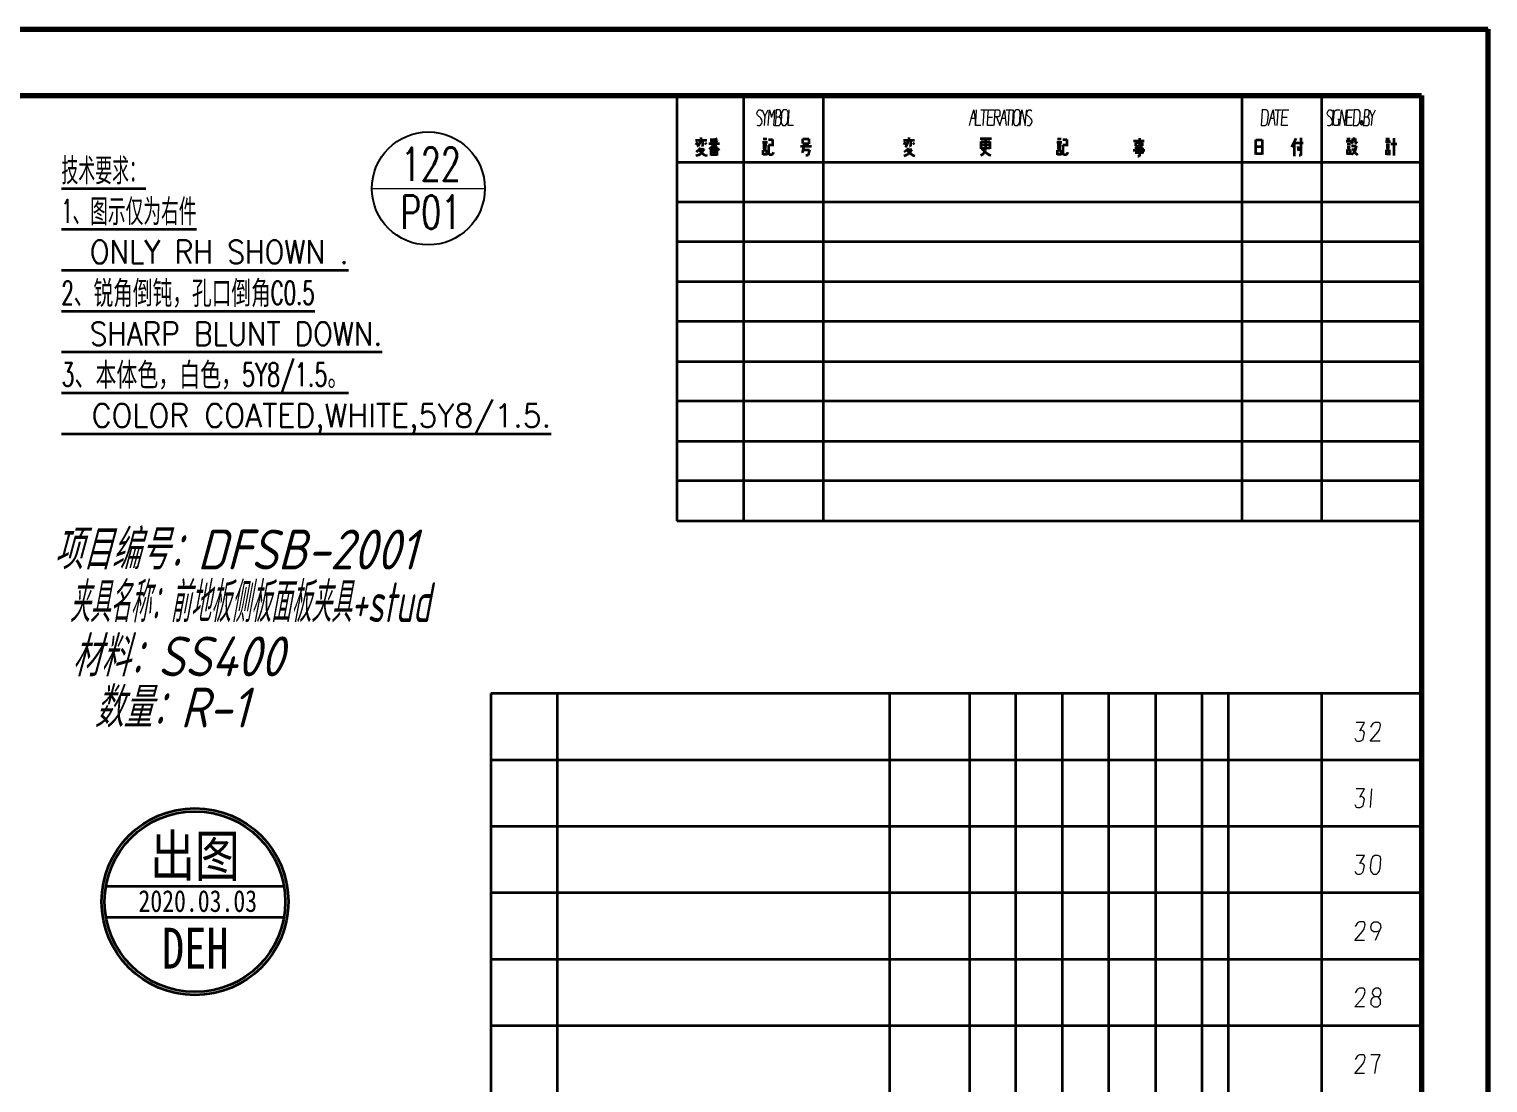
# Model space of a CAD drawing. Header units: millimetres. Extents: x 1333 to 104182, y -62616 to -5704.
# Drawn here: x 47812.9 to 48032.3, y -62180.9 to -62022.3 of the extents above; entities that cross this region are included whole.
import ezdxf
from ezdxf.enums import TextEntityAlignment as Align

# ---------------------------------------------------------------- set-up
doc = ezdxf.new("R2010")
doc.units = ezdxf.units.MM
doc.header["$LTSCALE"] = 0.5
doc.layers.add('08', color=1, linetype='Continuous')
doc.layers.add('11', color=3, linetype='Continuous')
for name, color, linetype, lineweight in [('TEXT', 1, 'Continuous', 35), ('材质&数量层', 1, 'Continuous', 9), ('标注线', 3, 'Continuous', 18)]:
    doc.layers.add(name, color=color, linetype=linetype, lineweight=lineweight)
doc.styles.add('GB', font='gbeitc.shx', dxfattribs={"bigfont": 'gbcbig.shx'})
doc.styles.get("Standard").update_dxf_attribs({"font": 'simplex.shx'})
doc.styles.add('国标', font='simfang.ttf', dxfattribs={"width": 0.8})

# ---------------------------------------------------------------- blocks, each defined once
blk = doc.blocks.new('999')
at = {"color": 7, "lineweight": 70}
for p, q in [((73401.98, -10161.12), (75924.98, -10161.12)), ((75924.98, -10161.12), (75924.98, -11943.12)), ((73476.98, -10191.12), (75894.98, -10191.12)), ((75894.98, -10191.12), (75894.98, -11913.12))]:
    blk.add_line(p, q, dxfattribs=at)
at = {"color": 7, "lineweight": 35}
for p, q in [((75558.98, -10191.12), (75558.98, -10383.12)), ((75588.98, -10191.12), (75588.98, -10383.12)), ((75624.98, -10191.12), (75624.98, -10383.12)), ((75813.98, -10191.12), (75813.98, -10383.12)), ((75849.98, -10193.69), (75849.98, -10383.12)), ((75558.98, -10221.12), (75894.98, -10221.12)), ((75558.98, -10239.12), (75894.98, -10239.12)), ((75894.98, -10257.12), (75558.98, -10257.12)), ((75558.98, -10275.12), (75894.98, -10275.12)), ((75894.98, -10293.12), (75558.98, -10293.12)), ((75558.98, -10311.12), (75894.98, -10311.12)), ((75894.98, -10329.12), (75558.98, -10329.12)), ((75558.98, -10347.12), (75894.98, -10347.12)), ((75894.98, -10365.12), (75558.98, -10365.12)), ((75558.98, -10383.12), (75894.98, -10383.12)), ((75894.98, -10461.12), (75474.98, -10461.12)), ((75894.98, -10491.12), (75474.98, -10491.12)), ((75894.98, -10521.12), (75474.98, -10521.12)), ((75894.98, -10551.12), (75474.98, -10551.12)), ((75894.98, -10581.12), (75474.98, -10581.12)), ((75894.98, -10611.12), (75474.98, -10611.12))]:
    blk.add_line(p, q, dxfattribs=at)
at = {"color": 7, "lineweight": 35, "ltscale": 0.021387}
blk.add_line((75849.98, -10191.12), (75849.98, -10193.69), dxfattribs=at)
at = {"color": 7, "lineweight": 35, "ltscale": 0.009991}
blk.add_line((75569.83, -10209.97), (75569.83, -10211.17), dxfattribs=at)
at = {"color": 7, "lineweight": 35, "ltscale": 0.012538}
blk.add_line((75575.74, -10210.94), (75577.18, -10210.5), dxfattribs=at)
at = {"color": 7, "lineweight": 35, "ltscale": 0.014014}
blk.add_line((75597.87, -10210.69), (75599.55, -10210.69), dxfattribs=at)
at = {"color": 7, "lineweight": 35, "ltscale": 0.017297}
blk.add_line((75615.78, -10212.77), (75615.78, -10210.69), dxfattribs=at)
at = {"color": 7, "lineweight": 35, "ltscale": 0.022888}
for p, q in [((75615.78, -10210.69), (75618.52, -10210.69)), ((75618.52, -10212.83), (75615.78, -10212.83))]:
    blk.add_line(p, q, dxfattribs=at)
at = {"color": 7, "lineweight": 35, "ltscale": 0.017828}
blk.add_line((75618.52, -10210.69), (75618.52, -10212.83), dxfattribs=at)
at = {"color": 7, "lineweight": 35, "ltscale": 0.009985}
for p, q in [((75663.65, -10210), (75663.65, -10211.2)), ((75879.29, -10215.65), (75880.49, -10215.65)), ((75879.29, -10217.41), (75880.49, -10217.41))]:
    blk.add_line(p, q, dxfattribs=at)
at = {"color": 7, "lineweight": 35, "ltscale": 0.042236}
blk.add_line((75695.85, -10210.52), (75700.92, -10210.52), dxfattribs=at)
at = {"color": 7, "lineweight": 35, "ltscale": 0.035004}
blk.add_line((75698.27, -10210.52), (75698.27, -10214.72), dxfattribs=at)
at = {"color": 7, "lineweight": 35, "ltscale": 0.014026}
blk.add_line((75730.73, -10210.7), (75732.41, -10210.7), dxfattribs=at)
at = {"color": 7, "lineweight": 35, "ltscale": 0.066351}
blk.add_line((75767.72, -10210.31), (75767.72, -10218.27), dxfattribs=at)
at = {"color": 7, "lineweight": 35, "ltscale": 0.013653}
blk.add_line((75838.27, -10210.44), (75837.59, -10211.94), dxfattribs=at)
at = {"color": 7, "lineweight": 35, "ltscale": 0.061975}
blk.add_line((75840.52, -10210.22), (75840.52, -10217.65), dxfattribs=at)
at = {"color": 7, "lineweight": 35, "ltscale": 0.012939}
for p, q in [((75861.34, -10210.57), (75862.89, -10210.57)), ((75879, -10210.71), (75880.56, -10210.71))]:
    blk.add_line(p, q, dxfattribs=at)
at = {"color": 7, "lineweight": 35, "ltscale": 0.008569}
blk.add_line((75864.01, -10210.5), (75865.04, -10210.5), dxfattribs=at)
at = {"color": 7, "lineweight": 35, "ltscale": 0.010867}
blk.add_line((75864.01, -10211.81), (75864.01, -10210.5), dxfattribs=at)
at = {"color": 7, "lineweight": 35, "ltscale": 0.014679}
blk.add_line((75865.04, -10210.5), (75865.04, -10212.27), dxfattribs=at)
at = {"color": 7, "lineweight": 35, "ltscale": 0.06644}
blk.add_line((75882.51, -10210.26), (75882.51, -10218.23), dxfattribs=at)
at = {"color": 7, "lineweight": 35, "ltscale": 0.042102}
for p, q in [((75567.37, -10211.17), (75572.43, -10211.17)), ((75661.2, -10211.2), (75666.25, -10211.2))]:
    blk.add_line(p, q, dxfattribs=at)
at = {"color": 7, "lineweight": 35, "ltscale": 0.011789}
blk.add_line((75568.24, -10212.09), (75567.58, -10213.34), dxfattribs=at)
at = {"color": 7, "lineweight": 35, "ltscale": 0.016038}
blk.add_line((75569.17, -10215.36), (75567.68, -10216.58), dxfattribs=at)
at = {"color": 7, "lineweight": 35, "ltscale": 0.004926}
blk.add_line((75568.59, -10213.97), (75568.11, -10214.32), dxfattribs=at)
at = {"color": 7, "lineweight": 35, "ltscale": 0.014817}
blk.add_line((75569.27, -10212.33), (75568.59, -10213.97), dxfattribs=at)
at = {"color": 7, "lineweight": 35, "ltscale": 0.00925}
for p, q in [((75568.87, -10215.61), (75569.64, -10216.4)), ((75662.69, -10215.64), (75663.47, -10216.44))]:
    blk.add_line(p, q, dxfattribs=at)
at = {"color": 7, "lineweight": 35, "ltscale": 0.006214}
blk.add_line((75569.66, -10214.8), (75569.17, -10215.36), dxfattribs=at)
at = {"color": 7, "lineweight": 35, "ltscale": 0.017139}
blk.add_line((75569.17, -10215.36), (75571.22, -10215.36), dxfattribs=at)
at = {"color": 7, "lineweight": 35, "ltscale": 0.009754}
blk.add_line((75569.4, -10211.17), (75569.27, -10212.33), dxfattribs=at)
at = {"color": 7, "lineweight": 35, "ltscale": 0.012322}
blk.add_line((75570.42, -10216.56), (75569.4, -10217.64), dxfattribs=at)
at = {"color": 7, "lineweight": 35, "ltscale": 0.014031}
blk.add_line((75569.64, -10216.4), (75570.84, -10217.59), dxfattribs=at)
at = {"color": 7, "lineweight": 35, "ltscale": 0.002087}
blk.add_line((75570.35, -10214.02), (75570.1, -10214.02), dxfattribs=at)
at = {"color": 7, "lineweight": 35, "ltscale": 0.002383}
blk.add_line((75570.53, -10213.8), (75570.35, -10214.02), dxfattribs=at)
at = {"color": 7, "lineweight": 35, "ltscale": 0.012031}
blk.add_line((75571.22, -10215.36), (75570.42, -10216.56), dxfattribs=at)
at = {"color": 7, "lineweight": 35, "ltscale": 0.021887}
blk.add_line((75570.53, -10211.17), (75570.53, -10213.8), dxfattribs=at)
at = {"color": 7, "lineweight": 35, "ltscale": 0.00831}
blk.add_line((75571.67, -10212.38), (75572.25, -10213.2), dxfattribs=at)
at = {"color": 7, "lineweight": 35, "ltscale": 0.039355}
blk.add_line((75573.46, -10212.7), (75578.19, -10212.7), dxfattribs=at)
at = {"color": 7, "lineweight": 35, "ltscale": 0.011418}
blk.add_line((75574.52, -10214.54), (75573.52, -10215.47), dxfattribs=at)
at = {"color": 7, "lineweight": 35, "ltscale": 0.015064}
blk.add_line((75573.94, -10210.92), (75575.74, -10210.94), dxfattribs=at)
at = {"color": 7, "lineweight": 35, "ltscale": 0.00671}
blk.add_line((75574.42, -10211.56), (75574.74, -10212.3), dxfattribs=at)
at = {"color": 7, "lineweight": 35, "ltscale": 0.021875}
for p, q in [((75574.44, -10215.15), (75577.06, -10215.15)), ((75574.44, -10216.39), (75577.06, -10216.39)), ((75574.44, -10217.73), (75577.06, -10217.73))]:
    blk.add_line(p, q, dxfattribs=at)
at = {"color": 7, "lineweight": 35, "ltscale": 0.025122}
blk.add_line((75574.44, -10218.17), (75574.44, -10215.15), dxfattribs=at)
at = {"color": 7, "lineweight": 35, "ltscale": 0.007915}
blk.add_line((75575.11, -10213.8), (75574.52, -10214.54), dxfattribs=at)
at = {"color": 7, "lineweight": 35, "ltscale": 0.009843}
blk.add_line((75575.56, -10212.7), (75575.11, -10213.8), dxfattribs=at)
at = {"color": 7, "lineweight": 35, "ltscale": 0.030411}
blk.add_line((75575.74, -10210.94), (75575.74, -10214.59), dxfattribs=at)
at = {"color": 7, "lineweight": 35, "ltscale": 0.021451}
blk.add_line((75575.77, -10217.73), (75575.77, -10215.15), dxfattribs=at)
at = {"color": 7, "lineweight": 35, "ltscale": 0.008952}
blk.add_line((75576.02, -10212.7), (75576.35, -10213.73), dxfattribs=at)
at = {"color": 7, "lineweight": 35, "ltscale": 0.006482}
blk.add_line((75576.35, -10213.73), (75576.75, -10214.4), dxfattribs=at)
at = {"color": 7, "lineweight": 35, "ltscale": 0.010111}
blk.add_line((75576.97, -10211.29), (75576.63, -10212.46), dxfattribs=at)
at = {"color": 7, "lineweight": 35, "ltscale": 0.01551}
blk.add_line((75576.75, -10214.4), (75578.19, -10215.58), dxfattribs=at)
at = {"color": 7, "lineweight": 35, "ltscale": 0.024973}
blk.add_line((75577.06, -10215.15), (75577.06, -10218.15), dxfattribs=at)
at = {"color": 7, "lineweight": 35, "ltscale": 0.018872}
blk.add_line((75597.56, -10212.13), (75599.82, -10212.13), dxfattribs=at)
at = {"color": 7, "lineweight": 35, "ltscale": 0.014844}
blk.add_line((75597.75, -10213.29), (75599.53, -10213.29), dxfattribs=at)
at = {"color": 7, "lineweight": 35, "ltscale": 0.014185}
for p, q in [((75597.75, -10214.5), (75599.45, -10214.5)), ((75730.61, -10214.5), (75732.32, -10214.5))]:
    blk.add_line(p, q, dxfattribs=at)
at = {"color": 7, "lineweight": 35, "ltscale": 0.018579}
for p, q in [((75597.96, -10217.91), (75597.96, -10215.68)), ((75730.83, -10217.91), (75730.83, -10215.68))]:
    blk.add_line(p, q, dxfattribs=at)
at = {"color": 7, "lineweight": 35, "ltscale": 0.012085}
for p, q in [((75597.96, -10215.68), (75599.41, -10215.68)), ((75597.96, -10217.52), (75599.41, -10217.52))]:
    blk.add_line(p, q, dxfattribs=at)
at = {"color": 7, "lineweight": 35, "ltscale": 0.019064}
for p, q in [((75599.41, -10215.68), (75599.41, -10217.97)), ((75732.28, -10215.68), (75732.28, -10217.97))]:
    blk.add_line(p, q, dxfattribs=at)
at = {"color": 7, "lineweight": 35, "ltscale": 0.01499}
for p, q in [((75600.32, -10210.87), (75602.12, -10210.87)), ((75733.19, -10210.88), (75734.99, -10210.88))]:
    blk.add_line(p, q, dxfattribs=at)
at = {"color": 7, "lineweight": 35, "ltscale": 0.031509}
for p, q in [((75600.34, -10213.49), (75600.34, -10217.27)), ((75733.21, -10213.49), (75733.21, -10217.27))]:
    blk.add_line(p, q, dxfattribs=at)
at = {"color": 7, "lineweight": 35, "ltscale": 0.014832}
for p, q in [((75602.12, -10213.49), (75600.34, -10213.49)), ((75730.61, -10213.3), (75732.39, -10213.3)), ((75734.99, -10213.49), (75733.21, -10213.49))]:
    blk.add_line(p, q, dxfattribs=at)
at = {"color": 7, "lineweight": 35, "ltscale": 0.004025}
for p, q in [((75600.34, -10217.27), (75600.58, -10217.69)), ((75733.21, -10217.27), (75733.45, -10217.69))]:
    blk.add_line(p, q, dxfattribs=at)
at = {"color": 7, "lineweight": 35, "ltscale": 0.025369}
for p, q in [((75602.12, -10210.87), (75602.12, -10213.91)), ((75734.99, -10210.88), (75734.99, -10213.92))]:
    blk.add_line(p, q, dxfattribs=at)
at = {"color": 7, "lineweight": 35, "ltscale": 0.006186}
for p, q in [((75602.37, -10217.44), (75602.57, -10216.72)), ((75735.24, -10217.45), (75735.43, -10216.73))]:
    blk.add_line(p, q, dxfattribs=at)
at = {"color": 7, "lineweight": 35, "ltscale": 0.041736}
blk.add_line((75614.7, -10213.96), (75619.71, -10213.96), dxfattribs=at)
at = {"color": 7, "lineweight": 35, "ltscale": 0.025637}
blk.add_line((75616.33, -10213.96), (75615.53, -10216.93), dxfattribs=at)
at = {"color": 7, "lineweight": 35, "ltscale": 0.024377}
blk.add_line((75615.89, -10215.56), (75618.82, -10215.56), dxfattribs=at)
at = {"color": 7, "lineweight": 35, "ltscale": 0.020594}
blk.add_line((75618.82, -10215.56), (75618.18, -10217.95), dxfattribs=at)
at = {"color": 7, "lineweight": 35, "ltscale": 0.011795}
blk.add_line((75662.07, -10212.12), (75661.41, -10213.37), dxfattribs=at)
at = {"color": 7, "lineweight": 35, "ltscale": 0.016036}
blk.add_line((75662.99, -10215.4), (75661.5, -10216.62), dxfattribs=at)
at = {"color": 7, "lineweight": 35, "ltscale": 0.004929}
blk.add_line((75662.41, -10214.01), (75661.94, -10214.36), dxfattribs=at)
at = {"color": 7, "lineweight": 35, "ltscale": 0.014806}
blk.add_line((75663.1, -10212.37), (75662.41, -10214.01), dxfattribs=at)
at = {"color": 7, "lineweight": 35, "ltscale": 0.006216}
blk.add_line((75663.48, -10214.83), (75662.99, -10215.4), dxfattribs=at)
at = {"color": 7, "lineweight": 35, "ltscale": 0.017151}
blk.add_line((75662.99, -10215.4), (75665.05, -10215.4), dxfattribs=at)
at = {"color": 7, "lineweight": 35, "ltscale": 0.009761}
blk.add_line((75663.23, -10211.2), (75663.1, -10212.37), dxfattribs=at)
at = {"color": 7, "lineweight": 35, "ltscale": 0.012333}
blk.add_line((75664.24, -10216.6), (75663.23, -10217.67), dxfattribs=at)
at = {"color": 7, "lineweight": 35, "ltscale": 0.014038}
blk.add_line((75663.47, -10216.44), (75664.67, -10217.62), dxfattribs=at)
at = {"color": 7, "lineweight": 35, "ltscale": 0.002075}
blk.add_line((75664.18, -10214.06), (75663.93, -10214.06), dxfattribs=at)
at = {"color": 7, "lineweight": 35, "ltscale": 0.002388}
blk.add_line((75664.35, -10213.83), (75664.18, -10214.06), dxfattribs=at)
at = {"color": 7, "lineweight": 35, "ltscale": 0.012028}
blk.add_line((75665.05, -10215.4), (75664.24, -10216.6), dxfattribs=at)
at = {"color": 7, "lineweight": 35, "ltscale": 0.021893}
blk.add_line((75664.35, -10211.2), (75664.35, -10213.83), dxfattribs=at)
at = {"color": 7, "lineweight": 35, "ltscale": 0.008315}
blk.add_line((75665.5, -10212.42), (75666.08, -10213.23), dxfattribs=at)
at = {"color": 7, "lineweight": 35, "ltscale": 0.032397}
for p, q in [((75696.33, -10211.86), (75700.22, -10211.86)), ((75696.33, -10213.16), (75700.22, -10213.16)), ((75696.33, -10214.75), (75700.22, -10214.75))]:
    blk.add_line(p, q, dxfattribs=at)
at = {"color": 7, "lineweight": 35, "ltscale": 0.027151}
blk.add_line((75696.33, -10215.12), (75696.33, -10211.86), dxfattribs=at)
at = {"color": 7, "lineweight": 35, "ltscale": 0.003786}
blk.add_line((75696.84, -10215.74), (75696.98, -10215.31), dxfattribs=at)
at = {"color": 7, "lineweight": 35, "ltscale": 0.011296}
blk.add_line((75697.83, -10216.73), (75696.92, -10217.74), dxfattribs=at)
at = {"color": 7, "lineweight": 35, "ltscale": 0.020991}
blk.add_line((75696.98, -10215.31), (75698.67, -10217.18), dxfattribs=at)
at = {"color": 7, "lineweight": 35, "ltscale": 0.008331}
blk.add_line((75698.11, -10215.78), (75697.83, -10216.73), dxfattribs=at)
at = {"color": 7, "lineweight": 35, "ltscale": 0.008883}
blk.add_line((75698.27, -10214.72), (75698.11, -10215.78), dxfattribs=at)
at = {"color": 7, "lineweight": 35, "ltscale": 0.01117}
blk.add_line((75698.67, -10217.18), (75699.87, -10217.79), dxfattribs=at)
at = {"color": 7, "lineweight": 35, "ltscale": 0.027817}
blk.add_line((75700.22, -10211.86), (75700.22, -10215.2), dxfattribs=at)
at = {"color": 7, "lineweight": 35, "ltscale": 0.01886}
blk.add_line((75730.42, -10212.14), (75732.68, -10212.14), dxfattribs=at)
at = {"color": 7, "lineweight": 35, "ltscale": 0.012097}
for p, q in [((75730.83, -10215.68), (75732.28, -10215.68)), ((75730.83, -10217.53), (75732.28, -10217.53))]:
    blk.add_line(p, q, dxfattribs=at)
at = {"color": 7, "lineweight": 35, "ltscale": 0.043738}
blk.add_line((75764.97, -10215.77), (75770.22, -10215.77), dxfattribs=at)
at = {"color": 7, "lineweight": 35, "ltscale": 0.039539}
blk.add_line((75765.11, -10211.52), (75769.85, -10211.52), dxfattribs=at)
at = {"color": 7, "lineweight": 35, "ltscale": 0.027844}
blk.add_line((75765.73, -10214.7), (75769.07, -10214.7), dxfattribs=at)
at = {"color": 7, "lineweight": 35, "ltscale": 0.026904}
blk.add_line((75765.84, -10216.75), (75769.07, -10216.75), dxfattribs=at)
at = {"color": 7, "lineweight": 35, "ltscale": 0.026208}
for p, q in [((75769.07, -10212.5), (75765.92, -10212.5)), ((75765.92, -10213.74), (75769.07, -10213.74))]:
    blk.add_line(p, q, dxfattribs=at)
at = {"color": 7, "lineweight": 35, "ltscale": 0.010318}
for p, q in [((75765.92, -10212.5), (75765.92, -10213.74)), ((75769.07, -10213.74), (75769.07, -10212.5))]:
    blk.add_line(p, q, dxfattribs=at)
at = {"color": 7, "lineweight": 35, "ltscale": 0.0211}
blk.add_line((75769.07, -10214.7), (75769.07, -10217.23), dxfattribs=at)
at = {"color": 7, "lineweight": 35, "ltscale": 0.023889}
for p, q in [((75820.29, -10211.05), (75823.15, -10211.05)), ((75820.29, -10214.09), (75823.15, -10214.09)), ((75820.29, -10217.3), (75823.15, -10217.3))]:
    blk.add_line(p, q, dxfattribs=at)
at = {"color": 7, "lineweight": 35, "ltscale": 0.05564}
for p, q in [((75820.29, -10217.72), (75820.29, -10211.05)), ((75823.15, -10211.05), (75823.15, -10217.72))]:
    blk.add_line(p, q, dxfattribs=at)
at = {"color": 7, "lineweight": 35, "ltscale": 0.022995}
blk.add_line((75837.59, -10211.94), (75836.44, -10214.44), dxfattribs=at)
at = {"color": 7, "lineweight": 35, "ltscale": 0.054935}
blk.add_line((75837.59, -10211.94), (75837.59, -10218.53), dxfattribs=at)
at = {"color": 7, "lineweight": 35, "ltscale": 0.028345}
blk.add_line((75838.27, -10212.47), (75841.67, -10212.47), dxfattribs=at)
at = {"color": 7, "lineweight": 35, "ltscale": 0.017561}
blk.add_line((75839.17, -10213.99), (75839.48, -10216.08), dxfattribs=at)
at = {"color": 7, "lineweight": 35, "ltscale": 0.018359}
for p, q in [((75861.11, -10211.72), (75863.31, -10211.72)), ((75878.77, -10211.85), (75880.98, -10211.85))]:
    blk.add_line(p, q, dxfattribs=at)
at = {"color": 7, "lineweight": 35, "ltscale": 0.012463}
for p, q in [((75861.42, -10214.33), (75862.91, -10214.33)), ((75879.08, -10214.46), (75880.58, -10214.46))]:
    blk.add_line(p, q, dxfattribs=at)
at = {"color": 7, "lineweight": 35, "ltscale": 0.012549}
blk.add_line((75861.44, -10213.02), (75862.95, -10213.02), dxfattribs=at)
at = {"color": 7, "lineweight": 35, "ltscale": 0.009998}
for p, q in [((75861.62, -10215.52), (75862.82, -10215.52)), ((75861.62, -10217.28), (75862.82, -10217.28))]:
    blk.add_line(p, q, dxfattribs=at)
at = {"color": 7, "lineweight": 35, "ltscale": 0.018304}
for p, q in [((75861.62, -10217.71), (75861.62, -10215.52)), ((75879.29, -10217.85), (75879.29, -10215.65))]:
    blk.add_line(p, q, dxfattribs=at)
at = {"color": 7, "lineweight": 35, "ltscale": 0.019257}
blk.add_line((75862.82, -10215.52), (75862.82, -10217.83), dxfattribs=at)
at = {"color": 7, "lineweight": 35, "ltscale": 0.004377}
blk.add_line((75863.42, -10212.79), (75863.79, -10212.43), dxfattribs=at)
at = {"color": 7, "lineweight": 35, "ltscale": 0.017982}
blk.add_line((75863.44, -10213.82), (75865.59, -10213.8), dxfattribs=at)
at = {"color": 7, "lineweight": 35, "ltscale": 0.007735}
blk.add_line((75864.18, -10217.28), (75863.45, -10217.85), dxfattribs=at)
at = {"color": 7, "lineweight": 35, "ltscale": 0.005456}
blk.add_line((75863.79, -10212.43), (75864.01, -10211.81), dxfattribs=at)
at = {"color": 7, "lineweight": 35, "ltscale": 0.008327}
blk.add_line((75864, -10214.78), (75864.27, -10215.74), dxfattribs=at)
at = {"color": 7, "lineweight": 35, "ltscale": 0.007985}
blk.add_line((75864.74, -10216.5), (75864.18, -10217.28), dxfattribs=at)
at = {"color": 7, "lineweight": 35, "ltscale": 0.010726}
blk.add_line((75864.27, -10215.74), (75864.98, -10216.82), dxfattribs=at)
at = {"color": 7, "lineweight": 35, "ltscale": 0.011689}
blk.add_line((75865.31, -10215.22), (75864.74, -10216.5), dxfattribs=at)
at = {"color": 7, "lineweight": 35, "ltscale": 0.013763}
blk.add_line((75864.98, -10216.82), (75866.21, -10217.92), dxfattribs=at)
at = {"color": 7, "lineweight": 35, "ltscale": 0.002263}
blk.add_line((75865.04, -10212.27), (75865.21, -10212.47), dxfattribs=at)
at = {"color": 7, "lineweight": 35, "ltscale": 0.005359}
blk.add_line((75865.21, -10212.47), (75865.86, -10212.47), dxfattribs=at)
at = {"color": 7, "lineweight": 35, "ltscale": 0.012057}
blk.add_line((75865.59, -10213.8), (75865.31, -10215.22), dxfattribs=at)
at = {"color": 7, "lineweight": 35, "ltscale": 0.005774}
blk.add_line((75865.86, -10212.47), (75866.05, -10211.81), dxfattribs=at)
at = {"color": 7, "lineweight": 35, "ltscale": 0.012561}
blk.add_line((75879.11, -10213.16), (75880.61, -10213.16), dxfattribs=at)
at = {"color": 7, "lineweight": 35, "ltscale": 0.01926}
blk.add_line((75880.49, -10215.65), (75880.49, -10217.96), dxfattribs=at)
at = {"color": 7, "lineweight": 35, "ltscale": 0.022827}
blk.add_line((75881.17, -10212.94), (75883.91, -10212.94), dxfattribs=at)
at = {"color": 7, "lineweight": 35, "ltscale": 0.009835}
blk.add_line((75568.7, -10218.01), (75567.58, -10218.38), dxfattribs=at)
at = {"color": 7, "lineweight": 35, "ltscale": 0.0066}
blk.add_line((75569.4, -10217.64), (75568.7, -10218.01), dxfattribs=at)
at = {"color": 7, "lineweight": 35, "ltscale": 0.007188}
blk.add_line((75570.84, -10217.59), (75571.62, -10217.96), dxfattribs=at)
at = {"color": 7, "lineweight": 35, "ltscale": 0.00853}
blk.add_line((75571.62, -10217.96), (75572.61, -10218.22), dxfattribs=at)
at = {"color": 7, "lineweight": 35, "ltscale": 0.011365}
for p, q in [((75600.58, -10217.69), (75601.95, -10217.69)), ((75733.45, -10217.69), (75734.81, -10217.69))]:
    blk.add_line(p, q, dxfattribs=at)
at = {"color": 7, "lineweight": 35, "ltscale": 0.004087}
for p, q in [((75601.95, -10217.69), (75602.37, -10217.44)), ((75734.81, -10217.69), (75735.24, -10217.45))]:
    blk.add_line(p, q, dxfattribs=at)
at = {"color": 7, "lineweight": 35, "ltscale": 0.004529}
blk.add_line((75617.78, -10218.18), (75617.23, -10218.18), dxfattribs=at)
at = {"color": 7, "lineweight": 35, "ltscale": 0.003862}
blk.add_line((75618.18, -10217.95), (75617.78, -10218.18), dxfattribs=at)
at = {"color": 7, "lineweight": 35, "ltscale": 0.009847}
blk.add_line((75662.53, -10218.04), (75661.41, -10218.41), dxfattribs=at)
at = {"color": 7, "lineweight": 35, "ltscale": 0.006588}
blk.add_line((75663.23, -10217.67), (75662.53, -10218.04), dxfattribs=at)
at = {"color": 7, "lineweight": 35, "ltscale": 0.007179}
blk.add_line((75664.67, -10217.62), (75665.44, -10217.99), dxfattribs=at)
at = {"color": 7, "lineweight": 35, "ltscale": 0.008541}
blk.add_line((75665.44, -10217.99), (75666.43, -10218.25), dxfattribs=at)
at = {"color": 7, "lineweight": 35, "ltscale": 0.008567}
blk.add_line((75696.92, -10217.74), (75695.98, -10218.16), dxfattribs=at)
at = {"color": 7, "lineweight": 35, "ltscale": 0.00657}
blk.add_line((75699.87, -10217.79), (75700.63, -10217.98), dxfattribs=at)
at = {"color": 7, "lineweight": 35, "ltscale": 0.003943}
blk.add_line((75767.52, -10218.62), (75767.05, -10218.62), dxfattribs=at)
at = {"color": 7, "lineweight": 35, "ltscale": 0.003344}
blk.add_line((75767.72, -10218.27), (75767.52, -10218.62), dxfattribs=at)
at = {"color": 7, "lineweight": 35, "ltscale": 0.004773}
blk.add_line((75840.39, -10218.14), (75839.81, -10218.14), dxfattribs=at)
at = {"color": 7, "lineweight": 35, "ltscale": 0.00416}
blk.add_line((75840.52, -10217.65), (75840.39, -10218.14), dxfattribs=at)
at = {"color": 7, "lineweight": 35, "ltscale": 0.25}
for p, q in [((75474.98, -10461.12), (75474.98, -10491.12)), ((75504.98, -10461.12), (75504.98, -10491.12)), ((75654.98, -10461.12), (75654.98, -10491.12)), ((75690.98, -10461.12), (75690.98, -10491.12)), ((75711.98, -10491.12), (75711.98, -10461.12)), ((75732.98, -10491.12), (75732.98, -10461.12)), ((75753.98, -10491.12), (75753.98, -10461.12)), ((75774.98, -10461.12), (75774.98, -10491.12)), ((75795.98, -10491.12), (75795.98, -10461.12)), ((75807.98, -10491.12), (75807.98, -10461.12)), ((75849.98, -10461.12), (75849.98, -10491.12)), ((75894.98, -10491.12), (75894.98, -10461.12)), ((75474.98, -10491.12), (75474.98, -10671.12)), ((75504.98, -10491.12), (75504.98, -10671.12)), ((75654.98, -10491.12), (75654.98, -10671.12)), ((75690.98, -10491.12), (75690.98, -10671.12)), ((75711.98, -10671.12), (75711.98, -10491.12)), ((75732.98, -10671.12), (75732.98, -10491.12)), ((75753.98, -10671.12), (75753.98, -10491.12)), ((75774.98, -10491.12), (75774.98, -10671.12)), ((75795.98, -10671.12), (75795.98, -10491.12)), ((75807.98, -10671.12), (75807.98, -10491.12)), ((75849.98, -10491.12), (75849.98, -10521.12)), ((75894.98, -10521.12), (75894.98, -10491.12)), ((75849.98, -10521.12), (75849.98, -10551.12)), ((75894.98, -10551.12), (75894.98, -10521.12)), ((75849.98, -10551.12), (75849.98, -10581.12)), ((75894.98, -10581.12), (75894.98, -10551.12)), ((75849.98, -10581.12), (75849.98, -10611.12)), ((75894.98, -10611.12), (75894.98, -10581.12)), ((75849.98, -10611.12), (75849.98, -10641.12)), ((75894.98, -10641.12), (75894.98, -10611.12))]:
    blk.add_line(p, q, dxfattribs=at)
at = {"color": 7, "lineweight": 13}
for points in [[(75595.07, -10204.4), (75595.48, -10204.67), (75596.49, -10204.67), (75597.3, -10203.68), (75597.5, -10202.78), (75597.37, -10202.06), (75596.83, -10201.25), (75595.34, -10199.99), (75595.07, -10199.36), (75595.14, -10198.82), (75595.55, -10197.92), (75596.02, -10197.47), (75596.76, -10197.47), (75597.43, -10198.01)], [(75597.5, -10197.47), (75598.71, -10200.53), (75598.31, -10204.67)], [(75598.71, -10200.53), (75600.2, -10197.47)], [(75600.2, -10204.67), (75600.47, -10201.07), (75600.74, -10197.47), (75601.75, -10200.89), (75603.1, -10197.47), (75602.83, -10201.07), (75602.56, -10204.67)], [(75603.1, -10204.67), (75605.18, -10204.67), (75605.66, -10204.22), (75605.86, -10203.77), (75606.06, -10202.15), (75605.79, -10201.34), (75605.12, -10200.8), (75605.45, -10200.44), (75605.93, -10199.63), (75605.93, -10198.55), (75605.66, -10197.74), (75605.32, -10197.47), (75603.84, -10197.47), (75603.57, -10201.07), (75603.3, -10204.67)], [(75611.59, -10204.67), (75609.16, -10204.67), (75609.43, -10200.62), (75609.63, -10197.47)], [(75691, -10204.67), (75692, -10201.07), (75692.99, -10197.47), (75693.39, -10201.07), (75693.79, -10204.67)], [(75696.18, -10204.67), (75693.79, -10204.67), (75694.05, -10200.62), (75694.25, -10197.47)], [(75696.18, -10197.47), (75699.1, -10197.47)], [(75697.17, -10204.67), (75697.44, -10200.62), (75697.64, -10197.47)], [(75701.75, -10204.67), (75699.1, -10204.67), (75699.36, -10200.62), (75699.56, -10197.47), (75702.21, -10197.47)], [(75702.21, -10204.67), (75702.48, -10200.62), (75702.68, -10197.47), (75704.4, -10197.47), (75704.8, -10198.19), (75704.67, -10200.26), (75704.14, -10200.71), (75702.48, -10200.71)], [(75704.8, -10204.67), (75705.79, -10201.07), (75706.79, -10197.47), (75707.19, -10201.07), (75707.59, -10204.67)], [(75707.59, -10197.47), (75710.5, -10197.47)], [(75708.58, -10204.67), (75708.85, -10200.62), (75709.04, -10197.47)], [(75710.5, -10204.67), (75710.7, -10201.07), (75710.9, -10197.47)], [(75713.95, -10204.67), (75714.28, -10201.07), (75714.62, -10197.47), (75715.41, -10201.16), (75716.14, -10204.67), (75716.54, -10200.8), (75716.87, -10197.47)], [(75716.87, -10204.4), (75717.27, -10204.67), (75718.26, -10204.67), (75719.06, -10203.68), (75719.26, -10202.78), (75719.13, -10202.06), (75718.6, -10201.25), (75717.14, -10199.99), (75716.87, -10199.36), (75716.94, -10198.82), (75717.34, -10197.92), (75717.8, -10197.47), (75718.53, -10197.47), (75719.19, -10198.01)], [(75822.7, -10204.67), (75824.71, -10204.67), (75825.33, -10203.86), (75825.61, -10203.05), (75825.75, -10202.24), (75825.96, -10199.72), (75825.89, -10198.64), (75825.54, -10197.83), (75824.99, -10197.47), (75822.98, -10197.47)], [(75823.18, -10197.47), (75822.98, -10200.53), (75822.7, -10204.67)], [(75825.96, -10204.67), (75826.99, -10201.07), (75828.03, -10197.47), (75828.45, -10201.07), (75828.87, -10204.67)], [(75828.87, -10197.47), (75831.92, -10197.47)], [(75829.91, -10204.67), (75830.18, -10200.62), (75830.39, -10197.47)], [(75834.69, -10204.67), (75831.92, -10204.67), (75832.19, -10200.62), (75832.4, -10197.47), (75835.17, -10197.47)], [(75852.5, -10204.4), (75852.9, -10204.67), (75853.89, -10204.67), (75854.68, -10203.68), (75854.88, -10202.78), (75854.75, -10202.06), (75854.22, -10201.25), (75852.77, -10199.99), (75852.5, -10199.36), (75852.57, -10198.82), (75852.96, -10197.92), (75853.43, -10197.47), (75854.15, -10197.47), (75854.81, -10198.01)], [(75854.88, -10204.67), (75855.08, -10201.07), (75855.28, -10197.47)], [(75857.72, -10201.79), (75857.39, -10204.67), (75855.61, -10204.67), (75855.34, -10203.59), (75855.28, -10202.78), (75855.61, -10199.18), (75855.94, -10197.92), (75856.47, -10197.47), (75858.25, -10197.47)], [(75858.25, -10204.67), (75858.58, -10201.07), (75858.91, -10197.47), (75859.7, -10201.16), (75860.43, -10204.67), (75860.83, -10200.8), (75861.16, -10197.47)], [(75863.8, -10204.67), (75861.16, -10204.67), (75861.42, -10200.62), (75861.62, -10197.47), (75864.26, -10197.47)], [(75864.26, -10204.67), (75866.18, -10204.67), (75866.77, -10203.86), (75867.04, -10203.05), (75867.17, -10202.24), (75867.37, -10199.72), (75867.3, -10198.64), (75866.97, -10197.83), (75866.44, -10197.47), (75864.52, -10197.47)], [(75864.72, -10197.47), (75864.52, -10200.53), (75864.26, -10204.67)], [(75868.69, -10204.67), (75870.73, -10204.67), (75871.2, -10204.22), (75871.4, -10203.77), (75871.59, -10202.15), (75871.33, -10201.34), (75870.67, -10200.8), (75871, -10200.44), (75871.46, -10199.63), (75871.46, -10198.55), (75871.2, -10197.74), (75870.87, -10197.47), (75869.41, -10197.47), (75869.15, -10201.07), (75868.88, -10204.67)], [(75871.59, -10197.47), (75872.78, -10200.53), (75872.39, -10204.67)], [(75872.78, -10200.53), (75874.24, -10197.47)], [(75605.12, -10200.8), (75603.57, -10200.8)], [(75691.93, -10201.34), (75693.39, -10201.34)], [(75699.36, -10200.8), (75701.48, -10200.8)], [(75703.21, -10200.71), (75704.8, -10204.67)], [(75705.73, -10201.34), (75707.19, -10201.34)], [(75826.93, -10201.34), (75828.45, -10201.34)], [(75832.19, -10200.8), (75834.41, -10200.8)], [(75857.32, -10201.79), (75858.12, -10201.79)], [(75861.42, -10200.8), (75863.53, -10200.8)], [(75868.69, -10203.41), (75867.37, -10203.41)], [(75867.5, -10202.87), (75868.55, -10202.87)], [(75867.5, -10203.95), (75868.55, -10203.95)], [(75870.67, -10200.8), (75869.15, -10200.8)], [(75864.98, -10481.21), (75865.19, -10481.84), (75865.5, -10482.36), (75866.13, -10482.57), (75867.39, -10482.57), (75867.92, -10482.26), (75868.65, -10481.63), (75869.28, -10478.79), (75868.86, -10478.06), (75868.02, -10477.64), (75867.18, -10477.85), (75869.28, -10474.17), (75865.5, -10474.17)], [(75876.32, -10482.57), (75871.91, -10482.57), (75875.27, -10478.58), (75876.11, -10477.32), (75876.53, -10475.54), (75876.32, -10474.49), (75875.79, -10474.17), (75874.01, -10474.17), (75873.06, -10474.59), (75872.01, -10476.27)], [(75864.98, -10511.21), (75865.19, -10511.84), (75865.5, -10512.36), (75866.13, -10512.57), (75867.39, -10512.57), (75867.92, -10512.26), (75868.65, -10511.63), (75869.28, -10508.79), (75868.86, -10508.06), (75868.02, -10507.64), (75867.18, -10507.85), (75869.28, -10504.17), (75865.5, -10504.17)], [(75872.54, -10504.17), (75872.22, -10508.37), (75871.91, -10512.57)], [(75864.98, -10541.21), (75865.19, -10541.84), (75865.5, -10542.36), (75866.13, -10542.57), (75867.39, -10542.57), (75867.92, -10542.26), (75868.65, -10541.63), (75869.28, -10538.79), (75868.86, -10538.06), (75868.02, -10537.64), (75867.18, -10537.85), (75869.28, -10534.17), (75865.5, -10534.17)], [(75869.39, -10572.57), (75864.98, -10572.57), (75868.34, -10568.58), (75869.18, -10567.32), (75869.6, -10565.54), (75869.39, -10564.49), (75868.86, -10564.17), (75867.08, -10564.17), (75866.13, -10564.59), (75865.08, -10566.27)], [(75876, -10568.27), (75874.85, -10568.69), (75873.38, -10568.69), (75872.54, -10567.85), (75872.22, -10566.48), (75872.64, -10564.91), (75873.48, -10564.17), (75875.37, -10564.17), (75876.42, -10565.12), (75876.63, -10566.69), (75874.11, -10572.57)], [(75869.39, -10602.57), (75864.98, -10602.57), (75868.34, -10598.58), (75869.18, -10597.32), (75869.6, -10595.54), (75869.39, -10594.49), (75868.86, -10594.17), (75867.08, -10594.17), (75866.13, -10594.59), (75865.08, -10596.27)], [(75875.48, -10598.06), (75876.11, -10597.74), (75876.84, -10596.38), (75876.53, -10594.91), (75875.69, -10594.17), (75874.43, -10594.17), (75873.17, -10594.91), (75872.85, -10596.17), (75873.27, -10597.32), (75873.9, -10598.06)], [(75869.39, -10632.57), (75864.98, -10632.57), (75868.34, -10628.58), (75869.18, -10627.32), (75869.6, -10625.54), (75869.39, -10624.49), (75868.86, -10624.17), (75867.08, -10624.17), (75866.13, -10624.59), (75865.08, -10626.27)], [(75874.01, -10632.57), (75874.85, -10627.43), (75875.58, -10625.54), (75876.32, -10624.17), (75872.22, -10624.17)]]:
    blk.add_lwpolyline(points, dxfattribs=at)
for points in [[(75608.02, -10204.67), (75608.82, -10203.59), (75609.03, -10202.51), (75609.16, -10198.73), (75608.76, -10197.83), (75608.42, -10197.47), (75607.21, -10197.47), (75606.8, -10197.83), (75606.4, -10198.64), (75606.2, -10199.54), (75606.06, -10203.5), (75606.74, -10204.67)], [(75712.83, -10204.67), (75713.62, -10203.59), (75713.82, -10202.51), (75713.95, -10198.73), (75713.56, -10197.83), (75713.22, -10197.47), (75712.03, -10197.47), (75711.63, -10197.83), (75711.23, -10198.64), (75711.03, -10199.54), (75710.9, -10203.5), (75711.57, -10204.67)], [(75867.76, -10204.31), (75868.29, -10204.31), (75868.69, -10203.77), (75868.69, -10203.05), (75868.29, -10202.51), (75867.76, -10202.51), (75867.37, -10203.05), (75867.37, -10203.77)], [(75874.95, -10542.57), (75875.9, -10541.42), (75876.42, -10539.95), (75876.74, -10535.75), (75876.32, -10534.7), (75875.48, -10534.17), (75873.9, -10534.17), (75872.96, -10534.91), (75872.33, -10536.27), (75871.91, -10539.84), (75872.22, -10541.42), (75873.17, -10542.57)], [(75873.48, -10602.57), (75875.37, -10602.47), (75876.53, -10601.31), (75876.53, -10599.42), (75875.48, -10598.06), (75873.9, -10598.06), (75872.85, -10598.69), (75872.22, -10599.74), (75872.22, -10601.31)]]:
    blk.add_lwpolyline(points, close=True, dxfattribs=at)
blk = doc.blocks.new('vfagdb')
h = blk.add_hatch(color=1)
h.paths.add_polyline_path([(111211.22, -38347.15, 1), (111183.1, -38347.15, 1)])
h.paths.add_polyline_path([(111210.75, -38347.15, 1), (111183.57, -38347.15, 1)], flags=16)
h.paths.add_polyline_path([(111190.3, -38358.72), (111204.11, -38358.72), (111204.11, -38349.7), (111190.3, -38349.7)], flags=8)
at = {"lineweight": 35}
for p, q in [((111183.77, -38344.8), (111210.55, -38344.8)), ((111183.77, -38349.49), (111210.55, -38349.49))]:
    blk.add_line(p, q, dxfattribs=at)
at = {"color": 1, "lineweight": 35}
for radius in [14.06, 13.59]:
    blk.add_circle((111197.16, -38347.15), radius, dxfattribs=at)
at = {"color": 4, "style": '国标', "width": 0.8}
blk.add_text('DEH', height=6.152, dxfattribs=at).set_placement((111197.21, -38357.22), align=Align.CENTER)
at = {"color": 3, "style": '国标', "width": 0.8}
blk.add_attdef('出图', text='', height=6.19, dxfattribs=at).set_placement((111197.16, -38340.26), align=Align.MIDDLE_CENTER)
at = {"color": 2, "style": '国标', "width": 0.8}
blk.add_attdef('2019.12.25', text='', height=3.28, dxfattribs=at).set_placement((111197.58, -38347.05), align=Align.MIDDLE_CENTER)
blk = doc.blocks.new('4545')
at = {"layer": '标注线'}
blk.add_blockref('vfagdb', (192.73, 219.99), dxfattribs=at).add_auto_attribs({'2019.12.25': '2020.03.03', '出图': '出图'})

msp = doc.modelspace()

# ---------------------------------------------------------------- linework, layer by layer
at = {"color": 7, "lineweight": 35, "ltscale": 0.31754}
msp.add_line((47817.727, -62046.25), (47830.429, -62046.25), dxfattribs=at)
at = {"color": 7, "lineweight": 35}
for p, q in [((47817.727, -62052.403), (47838.05, -62052.403)), ((47817.727, -62058.556), (47860.912, -62058.556)), ((47817.727, -62064.709), (47855.832, -62064.709)), ((47817.727, -62070.863), (47865.993, -62070.863)), ((47817.727, -62077.016), (47860.912, -62077.016)), ((47817.727, -62083.169), (47891.396, -62083.169))]:
    msp.add_line(p, q, dxfattribs=at)
at = {"color": 3}
msp.add_lwpolyline([(47191.32, -62022.279), (48032.32, -62022.279), (48032.32, -62616.279), (47191.32, -62616.279)], close=True, dxfattribs=at)
at = {"layer": '08', "color": 3}
msp.add_circle((47872.93, -62046.25), 8.5, dxfattribs=at)
at = {"layer": '11', "lineweight": 9}
msp.add_line((47864.43, -62046.25), (47881.43, -62046.25), dxfattribs=at)
at = {"layer": '11'}
msp.add_lwpolyline([(47191.32, -62022.279), (48032.32, -62022.279), (48032.32, -62616.279), (47191.32, -62616.279)], close=True, dxfattribs=at)

# ---------------------------------------------------------------- block references
at = {"layer": '08', "color": 55, "xscale": 0.3333333333430346, "yscale": 0.3333333333357587, "zscale": 0.3333333333333333}
msp.add_blockref('999', (22723.994, -58635.239), dxfattribs=at)
at = {"layer": '标注线'}
msp.add_blockref('4545', (-63552.069, -24026.429), dxfattribs=at)

# ---------------------------------------------------------------- texts
at = {"color": 7, "lineweight": 13}
for s, width, p, p2 in [('技术要求：', 0.918189, (47817.727, -62045.25), (47830.429, -62045.25)), ('1、图示仅为右件', 0.903226, (47817.727, -62051.403), (47838.05, -62051.403)), ('  ONLY RH SHOWN .', 0.782818, (47817.727, -62057.556), (47860.912, -62057.556)), ('2、锐角倒钝，孔口倒角C0.5', 0.862751, (47817.727, -62063.709), (47855.832, -62063.709)), ('  SHARP BLUNT DOWN.', 0.776399, (47817.727, -62069.863), (47865.993, -62069.863)), ('3、本体色，白色，5Y8/1.5。', 0.855158, (47817.727, -62076.016), (47860.912, -62076.016)), ('  COLOR COATED,WHITE,5Y8/1.5.', 0.843542, (47817.727, -62082.169), (47891.396, -62082.169))]:
    msp.add_text(s, height=3.5, dxfattribs=dict(at, width=width)).set_placement(p, p2, align=Align.FIT)
at = {"layer": 'TEXT', "linetype": 'Continuous', "lineweight": 9, "width": 0.7}
for s, p in [('122', (47873.292, -62045.102)), ('P01', (47873.292, -62052.309))]:
    msp.add_text(s, height=5, dxfattribs=at).set_placement(p, align=Align.CENTER)
at = {"layer": '材质&数量层', "style": 'GB'}
for s, p in [('项目编号：DFSB-2001', (47843.866, -62100.26)), ('材料：SS400', (47835.207, -62116.363)), ('数量：R-1', (47834.26, -62124.066))]:
    msp.add_text(s, height=6, dxfattribs=at).set_placement(p, align=Align.MIDDLE)
at = {"layer": '材质&数量层', "style": 'GB', "width": 0.7}
msp.add_text('夹具名称：前地板侧板面板夹具+stud', height=6, dxfattribs=at).set_placement((47846.092, -62108.201), align=Align.MIDDLE)

doc.saveas('drawing.dxf')
